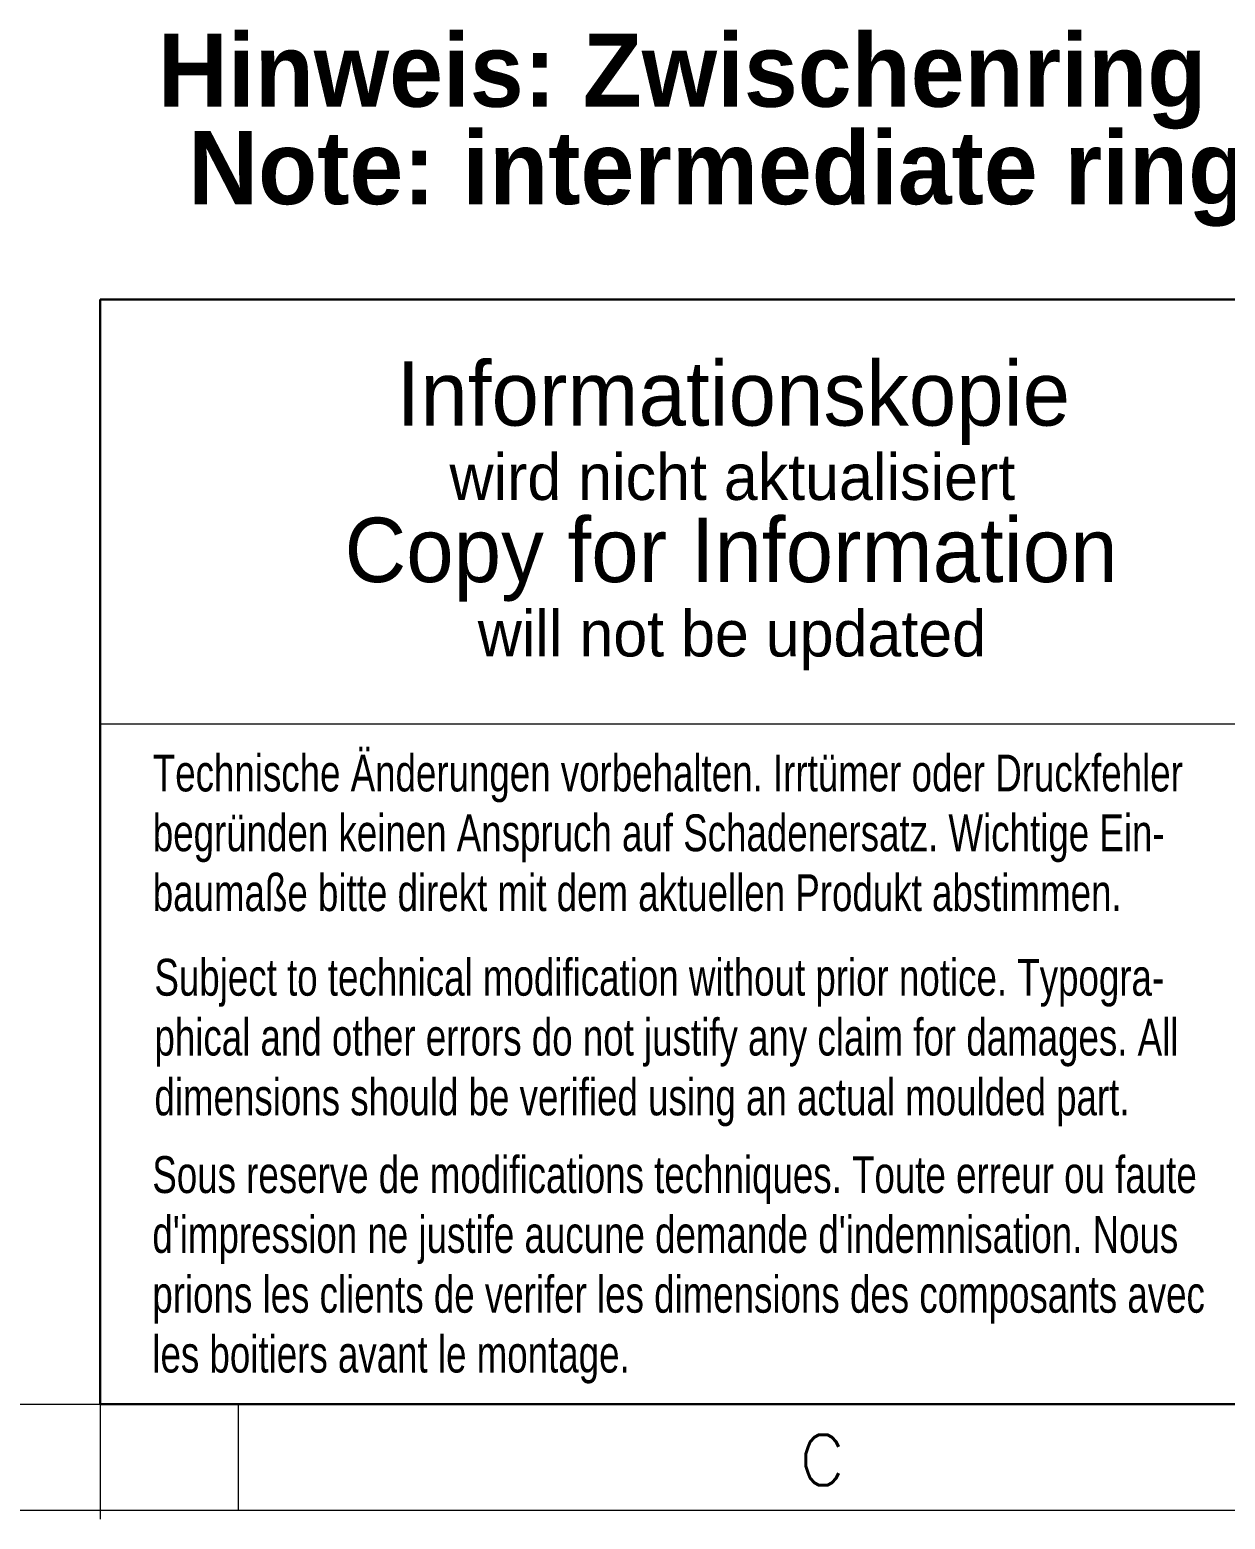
# Model space of a CAD drawing. Header units: millimetres. Extents: x 0 to 1188, y 0 to 841.
# Drawn here: x 995.7 to 1047.7, y 0 to 64.7 of the extents above; entities that cross this region are included whole.
import ezdxf

# ---------------------------------------------------------------- set-up
doc = ezdxf.new("R2010")
doc.units = ezdxf.units.MM
doc.linetypes.add('SLD-Durchgehend', pattern=[0])
doc.styles.add('SLDTEXTSTYLE0', font='arialbd.ttf', dxfattribs={"width": 0.948})
doc.styles.add('SLDTEXTSTYLE3', font='ARIALN.TTF', dxfattribs={"width": 0.87})
doc.styles.add('SLDTEXTSTYLE4', font='arial.ttf', dxfattribs={"width": 0.948})
doc.styles.add('SLDTEXTSTYLE9', font='simplex_.ttf')

# ---------------------------------------------------------------- blocks, each defined once
blk = doc.blocks.new('SW_NOTE_7')
at = {"color": 0, "char_height": 3.175, "attachment_point": 2, "style": 'SLDTEXTSTYLE0'}
for s, insert in [('Hinweis: Zwischenring als separater Artikel B 90 06 7..', (55.314, 4.093)), ('Note: intermediate ring as separate article B 90 06 7..', (55.107, -0.141))]:
    blk.add_mtext(s, dxfattribs=dict(at, insert=insert))
blk = doc.blocks.new('SW_NOTE_8')
at = {"color": 0, "linetype": 'Continuous', "lineweight": 0, "char_height": 1.6, "attachment_point": 1, "style": 'SLDTEXTSTYLE3'}
for s, insert in [('Technische Änderungen vorbehalten. Irrtümer oder Druckfehler', (0, 2.063)), ('begründen keinen Anspruch auf Schadenersatz. Wichtige Ein-', (0, -0.537)), ('baumaße bitte direkt mit dem aktuellen Produkt abstimmen.', (0, -3.137))]:
    blk.add_mtext(s, dxfattribs=dict(at, insert=insert))
blk = doc.blocks.new('SW_NOTE_9')
at = {"color": 0, "linetype": 'Continuous', "lineweight": 0, "char_height": 1.6, "attachment_point": 1, "style": 'SLDTEXTSTYLE3'}
for s, insert in [('Subject to technical modification without prior notice. Typogra-', (0, 2.063)), ('phical and other errors do not justify any claim for damages. All', (0, -0.537)), ('dimensions should be verified using an actual moulded part.', (0, -3.137))]:
    blk.add_mtext(s, dxfattribs=dict(at, insert=insert))
blk = doc.blocks.new('SW_NOTE_10')
at = {"color": 0, "linetype": 'Continuous', "lineweight": 0, "char_height": 1.6, "attachment_point": 1, "style": 'SLDTEXTSTYLE3'}
for s, insert in [('Sous reserve de modifications techniques. Toute erreur ou faute', (0, 2.063)), ("d'impression ne justife aucune demande d'indemnisation. Nous", (0, -0.537)), ('prions les clients de verifer les dimensions des composants avec', (0, -3.137)), ('les boitiers avant le montage.', (0, -5.737))]:
    blk.add_mtext(s, dxfattribs=dict(at, insert=insert))
blk = doc.blocks.new('SW_NOTE_11')
at = {"color": 0, "linetype": 'Continuous', "lineweight": 0, "attachment_point": 2, "style": 'SLDTEXTSTYLE4'}
for s, insert, char_height in [('Informationskopie', (15.006, 3.609), 2.8), ('wird nicht aktualisiert', (14.961, -0.422), 2), ('Copy for Information', (14.908, -3.191), 2.8), ('will not be updated', (14.944, -7.222), 2)]:
    blk.add_mtext(s, dxfattribs=dict(at, insert=insert, char_height=char_height))

msp = doc.modelspace()

# ---------------------------------------------------------------- linework, layer by layer
at = {"color": 7, "linetype": 'SLD-Durchgehend', "lineweight": 30}
for p, q in [((998.799, 5), (998.799, 53)), ((998.799, 53), (1053.799, 53)), ((998.799, 5), (1183.799, 5))]:
    msp.add_line(p, q, dxfattribs=at)
at = {"color": 7, "linetype": 'SLD-Durchgehend', "lineweight": 0}
for p, q in [((1053.799, 34.55), (998.799, 34.55)), ((998.799, 8), (998.799, 0)), ((24.799, 5), (1183.799, 5)), ((1004.799, 5), (1004.799, 0.4)), ((0.399, 0.4), (1188.499, 0.4))]:
    msp.add_line(p, q, dxfattribs=at)

# ---------------------------------------------------------------- block references
msp.add_blockref('SW_NOTE_7', (1000.326, 60.459))
at = {"color": 7, "linetype": 'Continuous', "lineweight": 0}
for name, p in [('SW_NOTE_11', (1011.308, 46.712)), ('SW_NOTE_8', (1001.086, 31.164)), ('SW_NOTE_9', (1001.158, 22.287)), ('SW_NOTE_10', (1001.067, 13.712))]:
    msp.add_blockref(name, p, dxfattribs=at)

# ---------------------------------------------------------------- texts
at = {"color": 7, "linetype": 'Continuous', "lineweight": 0, "insert": (1029.184, 3.673), "char_height": 2.2, "attachment_point": 1, "style": 'SLDTEXTSTYLE9'}
msp.add_mtext('C', dxfattribs=at)

doc.saveas('drawing.dxf')
